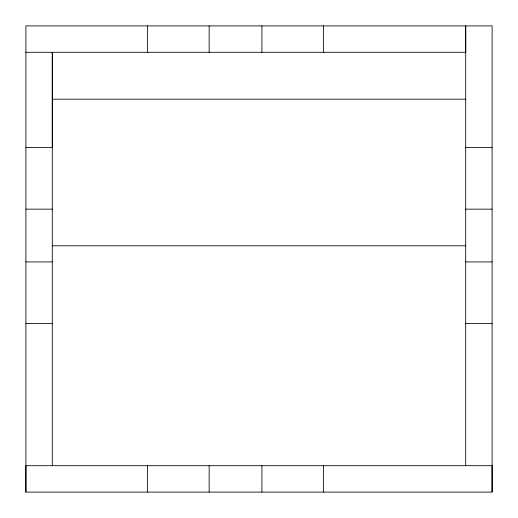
<?xml version="1.0" encoding="UTF-8"?>
<svg xmlns="http://www.w3.org/2000/svg" width="518" height="518" viewBox="0 0 518 518"><rect width="100%" height="100%" fill="white"/><g stroke="black" fill="none" stroke-linecap="round" stroke-linejoin="round"><path stroke-width="0.78" d="M25.9 492.1L25.9 465.708L492.1 465.708L492.1 492.1L25.9 492.1L25.9 25.9L492.1 25.9L492.1 492.1M25.9 52.292L465.721 52.292L465.708 25.9L465.721 465.708M52.292 99.191L465.721 99.191M25.9 147.572L52.292 147.572L52.292 52.292L52.292 465.708M465.708 147.572L492.1 147.572M25.9 209.149L52.292 209.149M465.708 209.149L492.1 209.149M52.292 245.797L465.721 245.797M25.9 261.927L52.292 261.927M465.708 261.927L492.1 261.927M25.9 323.504L52.292 323.504M465.708 323.504L492.1 323.504M323.504 25.9L323.504 52.292M323.504 465.708L323.504 492.1M261.927 25.9L261.927 52.292M261.927 465.708L261.927 492.1M209.149 25.9L209.149 52.292M209.149 465.708L209.149 492.1M147.572 25.9L147.572 52.292M147.572 465.708L147.572 492.1"/></g></svg>
